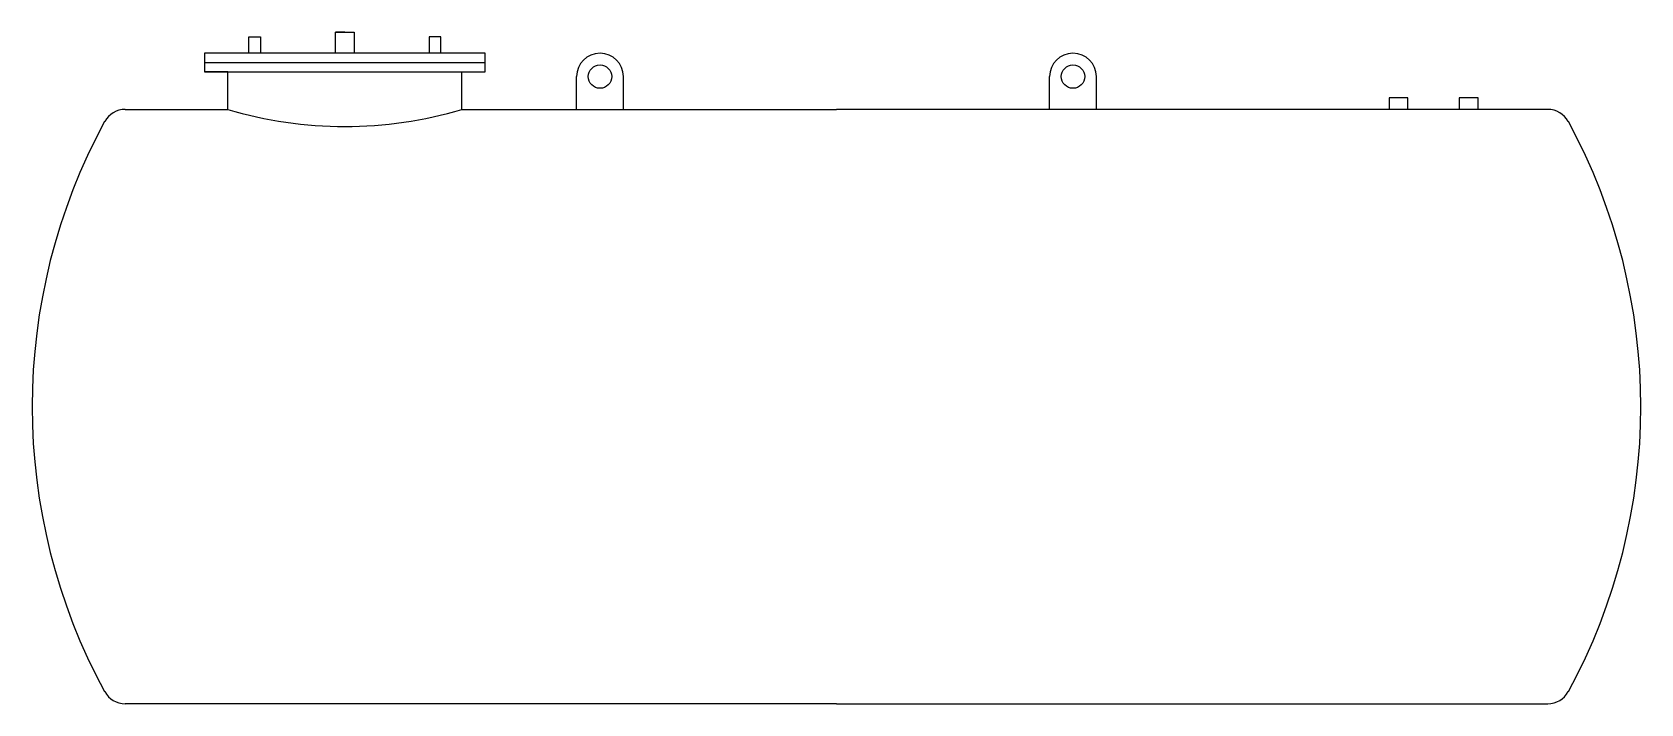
# Model space of a CAD drawing. Extents: x -343 to 0, y 0 to 144.
import ezdxf

# ---------------------------------------------------------------- set-up
doc = ezdxf.new("R2010")
doc.units = 0
doc.header["$LTSCALE"] = 25
doc.header["$MEASUREMENT"] = 0
doc.layers.get('0').update_dxf_attribs({"linetype": 'CONTINUOUS'})

msp = doc.modelspace()

# ---------------------------------------------------------------- linework, layer by layer
at = {"color": 0, "linetype": 'ByBlock'}
for p, q in [((-297, 142.5), (-294.5, 142.5)), ((-297, 139), (-297, 142.5)), ((-294.5, 142.5), (-294.5, 139)), ((-278.5, 139), (-278.5, 143.5)), ((-278.5, 143.5), (-274.5, 143.5)), ((-276.5, 143.5), (-278.5, 143.5)), ((-274.5, 143.5), (-274.5, 139)), ((-258.5, 142.5), (-258.5, 139)), ((-256, 142.5), (-258.5, 142.5)), ((-256, 139), (-256, 142.5)), ((-306.5, 139), (-306.5, 135)), ((-246.5, 139), (-306.5, 139)), ((-294.5, 139), (-294.5, 139)), ((-274.5, 139), (-278.5, 139)), ((-246.5, 135), (-246.5, 139)), ((-306.5, 137), (-246.5, 137)), ((-306.5, 135), (-246.5, 135)), ((-301.5, 135), (-306.5, 135)), ((-301.5, 127), (-301.5, 135)), ((-251.5, 127), (-251.5, 135)), ((-227, 127), (-227, 134)), ((-217, 127), (-217, 134)), ((-126, 127), (-126, 134)), ((-116, 127), (-116, 134)), ((-53.5, 129.5), (-53.5, 127)), ((-49.5, 129.5), (-53.5, 129.5)), ((-49.5, 127), (-49.5, 129.5)), ((-38.5, 129.5), (-38.5, 127)), ((-34.5, 129.5), (-38.5, 129.5)), ((-34.5, 127), (-34.5, 129.5)), ((-323.39, 127), (-301.5, 127)), ((-251.5, 127), (-171.5, 127)), ((-19.61, 127), (-171.5, 127)), ((-171.5, 0), (-323.39, 0)), ((-171.5, 0), (-19.61, 0))]:
    msp.add_line(p, q, dxfattribs=at)
for centre in [(-222, 134), (-121, 134)]:
    msp.add_circle(centre, 2.5, dxfattribs=at)
for centre, radius, start, end in [((-222, 134), 5, 0, 180), ((-121, 134), 5, 360, 180), ((-215.77, 63.5), 127.5, 151.4744, 208.5256), ((-323.39, 122), 5, 90, 151.4744), ((-276.5, 210.75), 87.4, 253.3795, 286.6205), ((-19.61, 122), 5, 28.5256, 90), ((-127.23, 63.5), 127.5, 331.4744, 28.5256), ((-323.39, 5), 5, 208.5256, 270), ((-19.61, 5), 5, 270, 331.4744)]:
    msp.add_arc(centre, radius, start, end, dxfattribs=at)

doc.saveas('drawing.dxf')
